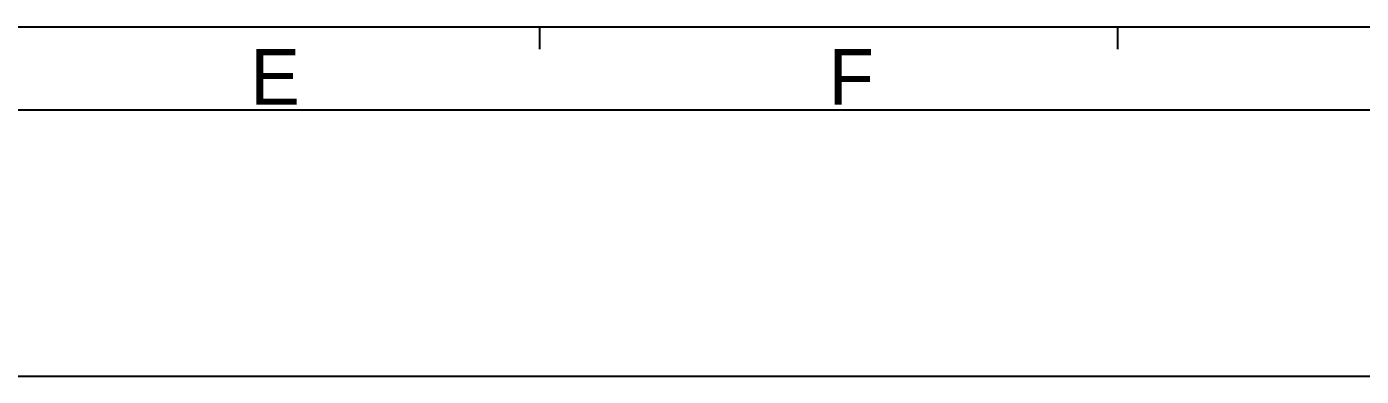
# Model space of a CAD drawing. Header units: millimetres. Extents: x 0 to 841, y 0 to 594.
# Drawn here: x 239.7 to 359.8, y 0 to 31.4 of the extents above; entities that cross this region are included whole.
import ezdxf

# ---------------------------------------------------------------- set-up
doc = ezdxf.new("R2010")
doc.units = ezdxf.units.MM
doc.header["$LTSCALE"] = 46.255
doc.layers.get('0').update_dxf_attribs({"linetype": 'CONTINUOUS'})
doc.styles.add('TEXTSTYLE_2', font='txt')

msp = doc.modelspace()

# ---------------------------------------------------------------- linework, layer by layer
at = {"color": 4, "linetype": 'CONTINUOUS'}
for p, q in [((25.842, 31.385), (809.342, 31.385)), ((285.842, 31.385), (285.842, 29.385)), ((337.842, 31.385), (337.842, 29.385)), ((819.342, 23.885), (16.342, 23.885)), ((0, 0), (841, 0))]:
    msp.add_line(p, q, dxfattribs=at)

# ---------------------------------------------------------------- texts
at = {"color": 2, "linetype": 'CONTINUOUS', "char_height": 5, "width": 5, "attachment_point": 1, "line_spacing_factor": 0.9, "style": 'TEXTSTYLE_2'}
for s, insert in [('E', (259.842, 29.385)), ('F', (311.842, 29.385))]:
    msp.add_mtext(s, dxfattribs=dict(at, insert=insert))

doc.saveas('drawing.dxf')
